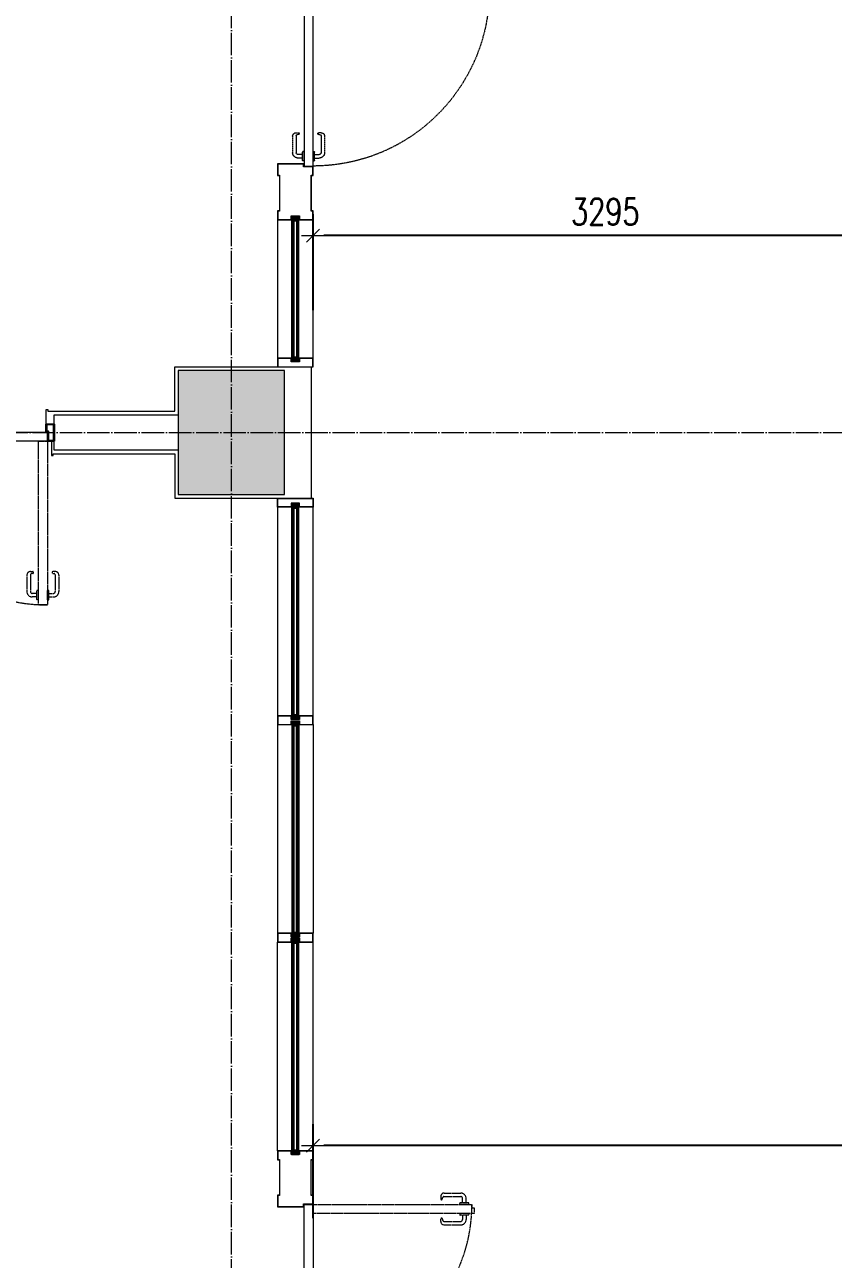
# Model space of a CAD drawing. Header units: millimetres. Extents: x -1346 to 48994, y -3569 to 24186.
# Drawn here: x 12569 to 17127, y 6554 to 13516 of the extents above; entities that cross this region are included whole.
import ezdxf

# ---------------------------------------------------------------- set-up
doc = ezdxf.new("R2010")
doc.units = ezdxf.units.MM
for name, pattern in [('DASH', [0.35, 0.25, -0.1]), ('DOTE', [61.468, 50.8, -5.08, 0.508, -5.08]), ('HIDDEN', [0.375, 0.25, -0.125]), ('M-CENTER', [11.25, 7.5, -1.25, 1.25, -1.25])]:
    doc.linetypes.add(name, pattern=pattern)
doc.layers.get('Defpoints').update_dxf_attribs({"color": 250, "lineweight": 0})
for name, color, linetype in [('BS-DOOR-JAMB', 3, 'Continuous'), ('ZZKJ-GL', 161, 'Continuous'), ('ZZKJ-HID', 6, 'HIDDEN')]:
    doc.layers.add(name, color=color, linetype=linetype)
for name, color, linetype, lineweight in [('BS-DOTE', 134, 'DOTE', 0), ('BS-WALL-BW', 200, 'Continuous', 0), ('BS-WALL-FINISH', 3, 'Continuous', 0), ('BS-WALL-HATCH1', 253, 'Continuous', 0), ('BS-WALL-ORI', 200, 'Continuous', 0), ('DS-DOOR', 60, 'Continuous', 0), ('DS-DOOR-JAMB', 3, 'Continuous', 0), ('FF-FURN（FINE）', 47, 'Continuous', 0)]:
    doc.layers.add(name, color=color, linetype=linetype, lineweight=lineweight)
doc.styles.add('深圳院-DIM', font='SIMPLEX.SHX', dxfattribs={"width": 0.75})
doc.dimstyles.new('DIM-60', dxfattribs={"dimscale": 60, "dimtxt": 2.5, "dimasz": 1, "dimexe": 2, "dimexo": 2, "dimgap": 1, "dimtad": 1, "dimdec": 0, "dimrnd": 1, "dimdsep": 46, "dimtxsty": '深圳院-DIM', "dimblk": '亚厦', "dimcen": 0.3, "dimclrd": 44, "dimclre": 44, "dimclrt": 2, "dimadec": 0, "dimazin": 2, "dimtfac": 1, "dimtdec": 0, "dimtix": 1, "dimtmove": 2, "dimatfit": 3, "dimldrblk": 'OPEN90', "dimfxl": 7, "dimfxlon": 1, "dimarcsym": 0})
pattern_1 = [(135, (34305.246, -263417.691), (-2.24506403, -2.24506403), []), (225, (34305.246, -263417.691), (2.24506403, -2.24506403), [])]
pattern_2 = [(315, (-6116.722, 285127.0448), (2.24506403, 2.24506403), []), (45, (-6116.722, 285127.0448), (-2.24506403, 2.24506403), [])]
pattern_3 = [(135, (34305.246, -264644.3578), (-2.24506403, -2.24506403), []), (225, (34305.246, -264644.3578), (2.24506403, -2.24506403), [])]

# ---------------------------------------------------------------- blocks, each defined once
blk = doc.blocks.new('FDSGSERRERRER')
at = {"layer": 'BS-WALL-HATCH1'}
h = blk.add_hatch(color=256, dxfattribs=at)
h.dxf.hatch_style = 1
h.paths.add_polyline_path([(175774.1, 93893.3), (176374.1, 93893.3), (176374.1, 94593.3), (175774.1, 94593.3)])
at = {"layer": 'BS-WALL-BW'}
blk.add_lwpolyline([(175774.1, 93893.3), (176374.1, 93893.3), (176374.1, 94593.3), (175774.1, 94593.3)], close=True, dxfattribs=at)
blk = doc.blocks.new('*U118')
at = {"color": 146}
for p, q in [((-24, 0), (24, 0)), ((122.4, 23, 0), (122.4, 28, 0)), ((-26, -9), (-26, -2)), ((-26, -9), (26, -9)), ((-26, -59), (26, -59)), ((-26, -59), (-26, -66)), ((-24, -68), (24, -68)), ((26, -9), (26, -2)), ((26, -59), (26, -66)), ((122.4, -91, 0), (122.4, -96, 0))]:
    blk.add_line(p, q, dxfattribs=at)
at = {"color": 146, "linetype": 'M-CENTER', "lineweight": 0}
for p, q in [((-10, 0), (-10, 26, 0)), ((10, 0), (10, 26, 0)), ((113, 56, 0), (20, 56, 0)), ((114.4, 36, 0), (20, 36, 0)), ((133, 36, 0), (133, 23.2, 0)), ((-10, -68), (-10, -94, 0)), ((10, -68), (10, -94, 0)), ((114.4, -104, 0), (20, -104, 0)), ((113, -124, 0), (20, -124, 0)), ((133, -104, 0), (133, -91.2, 0))]:
    blk.add_line(p, q, dxfattribs=at)
at = {"color": 146}
for centre, start, end in [((-24, -2), 90, 180), ((24, -2), 0, 90), ((-24, -66), 180, 270), ((24, -66), 270, 0)]:
    blk.add_arc(centre, 2, start, end, dxfattribs=at)
at = {"color": 146, "linetype": 'M-CENTER', "lineweight": 0}
for centre, radius, start, end in [((20, 26, 0), 30, 90, 180), ((20, 26, 0), 10, 90, 180), ((113, 36, 0), 20, 0, 90), ((127.7, 23.6, 0), 5.35, 186.64485, 355.02097), ((20, -94, 0), 30, 180, 270), ((20, -94, 0), 10, 180, 270), ((113, -104, 0), 20, 270, 0), ((127.7, -91.6, 0), 5.35, 4.97903, 173.35515)]:
    blk.add_arc(centre, radius, start, end, dxfattribs=at)
at = {"color": 146, "extrusion": (-1.79944e-08, 0, 1)}
for centre, start, end in [((114.4, 28, 0), 0, 90), ((114.4, -96, 0), 270, 0)]:
    blk.add_arc(centre, 8, start, end, dxfattribs=at)
blk = doc.blocks.new('DFGERTE')
at = {"color": 8, "linetype": 'DASH', "ltscale": 20}
for p, q in [((177263.6, 89955.2, 0), (177356.6, 89955.2, 0)), ((177243.6, 89935.2, 0), (177243.6, 89922.4, 0)), ((177254.2, 89922.2, 0), (177254.2, 89927.2, 0)), ((177262.2, 89935.2, 0), (177356.6, 89935.2, 0)), ((177350.6, 89890.2), (177350.6, 89897.2)), ((177402.6, 89890.2), (177350.6, 89890.2)), ((177400.6, 89899.2), (177352.6, 89899.2)), ((177366.6, 89899.2), (177366.6, 89925.2, 0)), ((177386.6, 89899.2), (177386.6, 89925.2, 0)), ((177402.6, 89890.2), (177402.6, 89897.2)), ((177243.6, 89795.2, 0), (177243.6, 89808.1, 0)), ((177254.2, 89808.2, 0), (177254.2, 89803.2, 0)), ((177350.6, 89840.2), (177350.6, 89833.2)), ((177402.6, 89840.2), (177350.6, 89840.2)), ((177400.6, 89831.2), (177352.6, 89831.2)), ((177366.6, 89831.2), (177366.6, 89805.2, 0)), ((177386.6, 89831.2), (177386.6, 89805.2, 0)), ((177402.6, 89840.2), (177402.6, 89833.2)), ((177262.2, 89795.2, 0), (177356.6, 89795.2, 0)), ((177263.6, 89775.2, 0), (177356.6, 89775.2, 0)), ((177239.6, 88211.3, 0), (177332.6, 88211.3, 0)), ((177219.6, 88191.3, 0), (177219.6, 88178.4, 0)), ((177230.2, 88178.3, 0), (177230.2, 88183.3, 0)), ((177238.2, 88191.3, 0), (177332.6, 88191.3, 0)), ((177326.6, 88146.3), (177326.6, 88153.3)), ((177378.6, 88146.3), (177326.6, 88146.3)), ((177376.6, 88155.3), (177328.6, 88155.3)), ((177342.6, 88155.3), (177342.6, 88181.3, 0)), ((177362.6, 88155.3), (177362.6, 88181.3, 0)), ((177378.6, 88146.3), (177378.6, 88153.3)), ((177326.6, 88096.3), (177326.6, 88089.3)), ((177378.6, 88096.3), (177326.6, 88096.3)), ((177376.6, 88087.3), (177328.6, 88087.3)), ((177342.6, 88087.3), (177342.6, 88061.3, 0)), ((177362.6, 88087.3), (177362.6, 88061.3, 0)), ((177378.6, 88096.3), (177378.6, 88089.3)), ((177219.6, 88051.3, 0), (177219.6, 88064.1, 0)), ((177230.2, 88064.3, 0), (177230.2, 88059.3, 0)), ((177238.2, 88051.3, 0), (177332.6, 88051.3, 0)), ((177239.6, 88031.3, 0), (177332.6, 88031.3, 0))]:
    blk.add_line(p, q, dxfattribs=at)
for points in [[(176524.1, 89890.3), (176524.1, 88994.8), (176486.1, 88994.8), (176486.1, 88982.8), (176474.1, 88982.8), (176474.1, 89890.3)], [(176489.1, 88979.8), (176489.1, 88991.8), (176524.1, 88991.8), (176524.1, 88096.3), (176474.1, 88096.3), (176474.1, 88979.8)]]:
    blk.add_lwpolyline(points, close=True)
for points in [[(176524.1, 89890.3), (177419.6, 89890.3), (177419.6, 89872.3), (177431.6, 89872.3), (177431.6, 89840.2), (176524.1, 89840.2)], [(177407.6, 88111.3), (177419.6, 88111.3), (177419.6, 88096.3), (176524.1, 88096.3), (176524.1, 88146.3), (177407.6, 88146.3)]]:
    blk.add_lwpolyline(points, close=True, dxfattribs=at)
for centre, radius, start, end in [((177263.6, 89935.2, 0), 20, 90, 180), ((177356.6, 89925.2, 0), 30, 0, 90), ((176524.1, 89890.3), 895.5, 270, 0), ((177248.9, 89922.9, 0), 5.35, 184.97903, 353.35515), ((177352.6, 89897.2), 2, 90, 180), ((177356.6, 89925.2, 0), 10, 0, 90), ((177400.6, 89897.2), 2, 0, 90), ((177248.9, 89807.6, 0), 5.35, 6.64485, 175.02097), ((177352.6, 89833.2), 2, 180, 270), ((177400.6, 89833.2), 2, 270, 0), ((177263.6, 89795.2, 0), 20, 180, 270), ((177356.6, 89805.2, 0), 10, 270, 0), ((177356.6, 89805.2, 0), 30, 270, 0), ((176524.1, 88096.3), 895.5, 0.00099, 90), ((177239.6, 88191.3, 0), 20, 90, 180), ((177332.6, 88181.3, 0), 30, 0, 90), ((177224.9, 88178.9, 0), 5.35, 184.97903, 353.35515), ((177328.6, 88153.3), 2, 90, 180), ((177332.6, 88181.3, 0), 10, 0, 90), ((177376.6, 88153.3), 2, 0, 90), ((177224.9, 88063.6, 0), 5.35, 6.64485, 175.02097), ((177328.6, 88089.3), 2, 180, 270), ((177376.6, 88089.3), 2, 270, 0), ((177239.6, 88051.3, 0), 20, 180, 270), ((177332.6, 88061.3, 0), 10, 270, 0), ((177332.6, 88061.3, 0), 30, 270, 0)]:
    blk.add_arc(centre, radius, start, end, dxfattribs=at)
at = {"color": 8, "linetype": 'DASH', "ltscale": 20, "extrusion": (1.79944e-08, 0, 1)}
for centre, start, end in [((177262.2, 89927.2, 0), 90, 180), ((177262.2, 89803.2, 0), 180, 270), ((177238.2, 88183.3, 0), 90, 180), ((177238.2, 88059.3, 0), 180, 270)]:
    blk.add_arc(centre, 8, start, end, dxfattribs=at)
at = {"xscale": -1, "rotation": 270}
blk.add_blockref('*U118', (176533.1, 89049.8), dxfattribs=at)
at = {"rotation": 270}
blk.add_blockref('*U118', (176533.1, 88936.8), dxfattribs=at)
blk = doc.blocks.new('*U68')
at = {"color": 250}
for p, q in [((192586.2, 86972.9), (192586.8, 86972.9)), ((192586.2, 86960.8), (192586.8, 86960.8)), ((192586.5, 86976.3), (192586.5, 86976.5)), ((192586.5, 86957.4), (192586.5, 86957.3)), ((193755, 86972.9), (193754.4, 86972.9)), ((193755, 86960.8), (193754.4, 86960.8)), ((193754.8, 86976.3), (193754.8, 86976.5)), ((193754.8, 86957.4), (193754.8, 86957.3))]:
    blk.add_line(p, q, dxfattribs=at)
at = {"layer": 'ZZKJ-GL', "color": 136, "linetype": 'ByBlock', "ltscale": 20}
for p, q in [((192572.3, 86982.8), (192573.6, 86984.2)), ((192572.3, 86977.5), (192572.3, 86982.8)), ((192573.6, 86976.2), (192572.3, 86977.5)), ((192573.6, 86976.2), (192572.3, 86977.5)), ((192573.6, 86957.2), (192572.3, 86955.8)), ((192573.6, 86957.2), (192572.3, 86955.8)), ((192572.3, 86955.8), (192572.3, 86950.5)), ((192573.6, 86984.2), (193767.6, 86984.2)), ((193767.6, 86976.2), (192573.6, 86976.2)), ((193767.6, 86957.2), (192573.6, 86957.2)), ((193769, 86982.8), (193767.6, 86984.2)), ((193767.6, 86976.2), (193769, 86977.5)), ((193767.6, 86976.2), (193769, 86977.5)), ((193767.6, 86957.2), (193769, 86955.8)), ((193767.6, 86957.2), (193769, 86955.8)), ((193769, 86977.5), (193769, 86982.8)), ((193769, 86955.8), (193769, 86950.5)), ((192572.3, 86950.5), (192573.6, 86949.2)), ((192573.6, 86949.2), (193767.6, 86949.2)), ((193769, 86950.5), (193767.6, 86949.2))]:
    blk.add_line(p, q, dxfattribs=at)
at = {"layer": 'ZZKJ-GL', "color": 8, "ltscale": 20}
for p, q in [((192572.3, 86982.8), (193769, 86982.8)), ((192572.3, 86977.5), (193769, 86977.5)), ((192572.3, 86955.8), (193769, 86955.8))]:
    blk.add_line(p, q, dxfattribs=at)
at = {"layer": 'ZZKJ-GL', "color": 8, "linetype": 'ByBlock', "ltscale": 20}
for p, q in [((192573.6, 86976.2), (192573.6, 86957.2)), ((192579.6, 86962.3), (192579.6, 86972.6)), ((192579.6, 86972.6), (192579.6, 86962.3)), ((193761.6, 86962.3), (193761.6, 86972.6)), ((193761.6, 86972.6), (193761.6, 86962.3)), ((193767.6, 86976.2), (193767.6, 86957.2))]:
    blk.add_line(p, q, dxfattribs=at)
for points in [[(192586.5, 86957.5), (192582.2, 86957.5, -0.198912), (192581.9, 86957.6), (192579.8, 86959.8, -0.198912), (192579.6, 86960.1), (192579.6, 86973.6, -0.198912), (192579.8, 86973.9), (192581.9, 86976.1, -0.198912), (192582.2, 86976.2), (192586.5, 86976.2, -0.414214), (192586.8, 86975.8), (192586.8, 86957.9, -0.414214)], [(192586, 86958.1), (192582.4, 86958.1, -0.198912), (192582.2, 86958.2), (192580.3, 86960.1, -0.198912), (192580.2, 86960.3), (192580.2, 86973.4, -0.198912), (192580.3, 86973.6), (192582.2, 86975.5, -0.198912), (192582.4, 86975.6), (192586, 86975.6, -0.414214), (192586.2, 86975.3), (192586.2, 86958.4, -0.414214)], [(193754.8, 86957.5), (193759.1, 86957.5, 0.198912), (193759.4, 86957.6), (193761.5, 86959.8, 0.198912), (193761.6, 86960.1), (193761.6, 86973.6, 0.198912), (193761.5, 86973.9), (193759.4, 86976.1, 0.198912), (193759.1, 86976.2), (193754.8, 86976.2, 0.414214), (193754.4, 86975.8), (193754.4, 86957.9, 0.414214)], [(193755.3, 86958.1), (193758.9, 86958.1, 0.198912), (193759.1, 86958.2), (193761, 86960.1, 0.198912), (193761, 86960.3), (193761, 86973.4, 0.198912), (193761, 86973.6), (193759.1, 86975.5, 0.198912), (193758.9, 86975.6), (193755.3, 86975.6, 0.414214), (193755, 86975.3), (193755, 86958.4, 0.414214)]]:
    blk.add_lwpolyline(points, format="xyb", close=True, dxfattribs=at)
at = {"layer": 'ZZKJ-HID', "color": 8, "ltscale": 0.01}
blk.add_line((192572.3, 86950.5), (193769, 86950.5), dxfattribs=at)
blk = doc.blocks.new('DSAFAW')
at = {"color": 8, "linetype": 'DASH', "ltscale": 20}
for p, q in [((177328.1, 95658.3, 0), (177328.1, 95645.4, 0)), ((177346.7, 95658.3, 0), (177441.1, 95658.3, 0)), ((177348.1, 95678.3, 0), (177441.1, 95678.3, 0)), ((177338.7, 95645.3, 0), (177338.7, 95650.3, 0)), ((177435.1, 95613.3), (177435.1, 95620.3)), ((177487.1, 95613.3), (177435.1, 95613.3)), ((177485.1, 95622.3), (177437.1, 95622.3)), ((177451.1, 95622.3), (177451.1, 95648.3, 0)), ((177471.1, 95622.3), (177471.1, 95648.3, 0)), ((177487.1, 95613.3), (177487.1, 95620.3)), ((177328.1, 95518.3, 0), (177328.1, 95531.1, 0)), ((177338.7, 95531.3, 0), (177338.7, 95526.3, 0)), ((177346.7, 95518.3, 0), (177441.1, 95518.3, 0)), ((177435.1, 95563.3), (177435.1, 95556.3)), ((177487.1, 95563.3), (177435.1, 95563.3)), ((177485.1, 95554.3), (177437.1, 95554.3)), ((177451.1, 95554.3), (177451.1, 95528.3, 0)), ((177471.1, 95554.3), (177471.1, 95528.3, 0)), ((177487.1, 95563.3), (177487.1, 95556.3)), ((177348.1, 95498.3, 0), (177441.1, 95498.3, 0))]:
    blk.add_line(p, q, dxfattribs=at)
blk.add_lwpolyline([(176484.1, 96557.2), (176534.1, 96557.2), (176534.1, 95563.2), (176484.1, 95563.2)], close=True)
blk.add_lwpolyline([(177528.1, 95613.3), (177528.1, 95563.2), (176534.1, 95563.2), (176534.1, 95613.3)], close=True, dxfattribs=at)
for centre, radius, start, end in [((176534.1, 95563.2), 994, 0.00089, 90), ((177348.1, 95658.3, 0), 20, 90, 180), ((177441.1, 95648.3, 0), 30, 0, 90), ((177441.1, 95648.3, 0), 10, 0, 90), ((177333.4, 95645.9, 0), 5.35, 184.97903, 353.35515), ((177437.1, 95620.3), 2, 90, 180), ((177485.1, 95620.3), 2, 0, 90), ((177333.4, 95530.6, 0), 5.35, 6.64485, 175.02097), ((177348.1, 95518.3, 0), 20, 180, 270), ((177437.1, 95556.3), 2, 180, 270), ((177441.1, 95528.3, 0), 10, 270, 0), ((177441.1, 95528.3, 0), 30, 270, 0), ((177485.1, 95556.3), 2, 270, 0)]:
    blk.add_arc(centre, radius, start, end, dxfattribs=at)
at = {"color": 8, "linetype": 'DASH', "ltscale": 20, "extrusion": (1.79944e-08, 0, 1)}
for centre, start, end in [((177346.7, 95650.3, 0), 90, 180), ((177346.7, 95526.3, 0), 180, 270)]:
    blk.add_arc(centre, 8, start, end, dxfattribs=at)
at = {"rotation": 270}
blk.add_blockref('*U118', (176543.1, 96502.2), dxfattribs=at)
blk = doc.blocks.new('*U70')
at = {"color": 250}
for p, q in [((193286.7, 86972.9), (193287.3, 86972.9)), ((193286.7, 86960.8), (193287.3, 86960.8)), ((193286.9, 86976.3), (193286.9, 86976.5)), ((193286.9, 86957.4), (193286.9, 86957.3)), ((194058.8, 86972.9), (194058.2, 86972.9)), ((194058.8, 86960.8), (194058.2, 86960.8)), ((194058.6, 86976.3), (194058.6, 86976.5)), ((194058.6, 86957.4), (194058.6, 86957.3))]:
    blk.add_line(p, q, dxfattribs=at)
at = {"layer": 'ZZKJ-GL', "color": 136, "linetype": 'ByBlock', "ltscale": 20}
for p, q in [((193272.8, 86982.8), (193274.1, 86984.2)), ((193272.8, 86977.5), (193272.8, 86982.8)), ((193274.1, 86976.2), (193272.8, 86977.5)), ((193274.1, 86976.2), (193272.8, 86977.5)), ((193274.1, 86957.2), (193272.8, 86955.8)), ((193274.1, 86957.2), (193272.8, 86955.8)), ((193272.8, 86955.8), (193272.8, 86950.5)), ((193274.1, 86984.2), (194071.4, 86984.2)), ((194071.4, 86976.2), (193274.1, 86976.2)), ((194071.4, 86957.2), (193274.1, 86957.2)), ((194072.8, 86982.8), (194071.4, 86984.2)), ((194071.4, 86976.2), (194072.8, 86977.5)), ((194071.4, 86976.2), (194072.8, 86977.5)), ((194071.4, 86957.2), (194072.8, 86955.8)), ((194071.4, 86957.2), (194072.8, 86955.8)), ((194072.8, 86977.5), (194072.8, 86982.8)), ((194072.8, 86955.8), (194072.8, 86950.5)), ((193272.8, 86950.5), (193274.1, 86949.2)), ((193274.1, 86949.2), (194071.4, 86949.2)), ((194072.8, 86950.5), (194071.4, 86949.2))]:
    blk.add_line(p, q, dxfattribs=at)
at = {"layer": 'ZZKJ-GL', "color": 8, "ltscale": 20}
for p, q in [((193272.8, 86982.8), (194072.8, 86982.8)), ((193272.8, 86977.5), (194072.8, 86977.5)), ((193272.8, 86955.8), (194072.8, 86955.8))]:
    blk.add_line(p, q, dxfattribs=at)
at = {"layer": 'ZZKJ-GL', "color": 8, "linetype": 'ByBlock', "ltscale": 20}
for p, q in [((193274.1, 86976.2), (193274.1, 86957.2)), ((193280.1, 86962.3), (193280.1, 86972.6)), ((193280.1, 86972.6), (193280.1, 86962.3)), ((194065.4, 86962.3), (194065.4, 86972.6)), ((194065.4, 86972.6), (194065.4, 86962.3)), ((194071.4, 86976.2), (194071.4, 86957.2))]:
    blk.add_line(p, q, dxfattribs=at)
for points in [[(193286.9, 86957.5), (193282.6, 86957.5, -0.198912), (193282.4, 86957.6), (193280.2, 86959.8, -0.198912), (193280.1, 86960.1), (193280.1, 86973.6, -0.198912), (193280.2, 86973.9), (193282.4, 86976.1, -0.198912), (193282.6, 86976.2), (193286.9, 86976.2, -0.414214), (193287.3, 86975.8), (193287.3, 86957.9, -0.414214)], [(193286.4, 86958.1), (193282.8, 86958.1, -0.198912), (193282.7, 86958.2), (193280.8, 86960.1, -0.198912), (193280.7, 86960.3), (193280.7, 86973.4, -0.198912), (193280.8, 86973.6), (193282.7, 86975.5, -0.198912), (193282.8, 86975.6), (193286.4, 86975.6, -0.414214), (193286.7, 86975.3), (193286.7, 86958.4, -0.414214)], [(194058.6, 86957.5), (194062.9, 86957.5, 0.198912), (194063.1, 86957.6), (194065.3, 86959.8, 0.198912), (194065.4, 86960.1), (194065.4, 86973.6, 0.198912), (194065.3, 86973.9), (194063.1, 86976.1, 0.198912), (194062.9, 86976.2), (194058.6, 86976.2, 0.414214), (194058.2, 86975.8), (194058.2, 86957.9, 0.414214)], [(194059.1, 86958.1), (194062.7, 86958.1, 0.198912), (194062.8, 86958.2), (194064.7, 86960.1, 0.198912), (194064.8, 86960.3), (194064.8, 86973.4, 0.198912), (194064.7, 86973.6), (194062.8, 86975.5, 0.198912), (194062.7, 86975.6), (194059.1, 86975.6, 0.414214), (194058.8, 86975.3), (194058.8, 86958.4, 0.414214)]]:
    blk.add_lwpolyline(points, format="xyb", close=True, dxfattribs=at)
at = {"layer": 'ZZKJ-HID', "color": 8, "ltscale": 0.01}
blk.add_line((193272.8, 86950.5), (194072.8, 86950.5), dxfattribs=at)
blk = doc.blocks.new('DSGEFGERG')
at = {"layer": 'BS-DOOR-JAMB'}
blk.add_lwpolyline([(362877.5, 9222.4), (362912.3, 9222.4), (362912.3, 9275.4), (362922.5, 9275.4), (362922.5, 9317.4), (362877.5, 9317.4), (362877.5, 9222.4)], dxfattribs=at)
at = {"layer": 'BS-DOOR-JAMB', "color": 8}
blk.add_lwpolyline([(362879.5, 9224.4), (362879.5, 9315.4), (362920.5, 9315.4), (362920.5, 9277.4), (362910.3, 9277.4), (362910.3, 9224.4), (362879.5, 9224.4)], dxfattribs=at)
at = {"layer": 'DS-DOOR', "color": 8}
blk.add_lwpolyline([(362880.5, 9225.4), (362880.5, 9225.4), (362880.5, 9314.4), (362919.5, 9314.4), (362919.5, 9278.4), (362909.3, 9278.4), (362909.3, 9225.4), (362880.5, 9225.4), (362880.5, 9225.4), (362880.5, 9225.4)], dxfattribs=at)
blk = doc.blocks.new('DAFSA')
at = {"color": 8, "linetype": 'DASH', "ltscale": 20}
for p, q in [((180241.5, 97824, 0), (180254.3, 97824, 0)), ((180381.5, 97824, 0), (180368.6, 97824, 0)), ((180221.5, 97804, 0), (180221.5, 97711, 0)), ((180241.5, 97805.3, 0), (180241.5, 97711, 0)), ((180254.5, 97813.3, 0), (180249.5, 97813.3, 0)), ((180368.5, 97813.3, 0), (180373.5, 97813.3, 0)), ((180381.5, 97805.3, 0), (180381.5, 97711, 0)), ((180401.5, 97804, 0), (180401.5, 97711, 0)), ((180277.5, 97701), (180251.5, 97701, 0)), ((180277.5, 97681), (180251.5, 97681, 0)), ((180277.5, 97667), (180277.5, 97715)), ((180286.5, 97717), (180279.5, 97717)), ((180286.5, 97665), (180286.5, 97717)), ((180336.5, 97717), (180343.5, 97717)), ((180336.5, 97665), (180336.5, 97717)), ((180345.5, 97667), (180345.5, 97715)), ((180345.5, 97701), (180371.5, 97701, 0)), ((180345.5, 97681), (180371.5, 97681, 0)), ((180286.5, 97665), (180279.5, 97665)), ((180336.5, 97665), (180343.5, 97665))]:
    blk.add_line(p, q, dxfattribs=at)
blk.add_lwpolyline([(179412.2, 98610.2), (180336.5, 98610.2), (180336.5, 98560.2), (179412.2, 98560.2)], close=True)
blk.add_lwpolyline([(180336.5, 97636), (180286.5, 97636), (180286.5, 98560.2), (180336.5, 98560.2)], close=True, dxfattribs=at)
for centre, radius, start, end in [((180336.5, 98560.2), 924.3, 180, 270), ((180241.5, 97804, 0), 20, 90, 180), ((180253.8, 97818.7, 0), 5.35, 276.64485, 85.02097), ((180369.1, 97818.7, 0), 5.35, 94.97903, 263.35515), ((180381.5, 97804, 0), 20, 0, 90), ((180251.5, 97711, 0), 30, 180, 270), ((180251.5, 97711, 0), 10, 180, 270), ((180279.5, 97715), 2, 90, 180), ((180343.5, 97715), 2, 0, 90), ((180371.5, 97711, 0), 10, 270, 0), ((180371.5, 97711, 0), 30, 270, 0), ((180279.5, 97667), 2, 180, 270), ((180343.5, 97667), 2, 270, 0)]:
    blk.add_arc(centre, radius, start, end, dxfattribs=at)
at = {"color": 8, "linetype": 'DASH', "ltscale": 20, "extrusion": (0, -1.79944e-08, 1)}
for centre, start, end in [((180249.5, 97805.3, 0), 90, 180), ((180373.5, 97805.3, 0), 0, 90)]:
    blk.add_arc(centre, 8, start, end, dxfattribs=at)
at = {"xscale": -1, "rotation": 180}
blk.add_blockref('*U118', (179467.2, 98551.2), dxfattribs=at)
blk = doc.blocks.new('FDGDSGDDSS')
at = {"layer": 'BS-DOTE', "ltscale": 2.5}
blk.add_line((78371.2, 81618.3), (78371.2, 105053.9), dxfattribs=at)
blk.add_lwpolyline([(65571.2, 94243.3), (111471.2, 94243.3)], dxfattribs=at)
blk = doc.blocks.new('亚厦')
at = {"color": 2, "linetype": 'ByBlock'}
for p, q in [((0, 0), (-1.09, 0)), ((-0.61, -0.61), (0.61, 0.61)), ((1.09, 0), (0, 0))]:
    blk.add_line(p, q, dxfattribs=at)
blk = doc.blocks.new('*D139')
at = {"layer": 'Defpoints', "color": 0, "transparency": 16777216}
for p in [(14194.3, 7195.2), (14194.3, 6665.8), (21389.6, 6665.8)]:
    blk.add_point(p, dxfattribs=at)
at = {"layer": 'FF-FURN（FINE）', "color": 44, "lineweight": -2, "transparency": 16777216}
for p, q in [((14194.3, 6785.8), (14194.3, 7315.2)), ((21389.6, 6785.8), (21389.6, 7315.2)), ((21329.6, 7195.2), (14254.3, 7195.2))]:
    blk.add_line(p, q, dxfattribs=at)
at = {"layer": 'FF-FURN（FINE）', "color": 44, "lineweight": -2, "transparency": 16777216, "xscale": 60, "yscale": 60, "zscale": 60, "rotation": 180}
blk.add_blockref('亚厦', (14194.3, 7195.2), dxfattribs=at)
at = {"layer": 'FF-FURN（FINE）', "color": 44, "lineweight": -2, "transparency": 16777216, "xscale": 60, "yscale": 60, "zscale": 60}
blk.add_blockref('亚厦', (21389.6, 7195.2), dxfattribs=at)
at = {"layer": 'FF-FURN（FINE）', "color": 2, "transparency": 16777216, "insert": (17791.9, 7330.2), "char_height": 150, "attachment_point": 5, "style": '深圳院-DIM'}
blk.add_mtext('7195', dxfattribs=at)
blk = doc.blocks.new('_Open90')
at = {"color": 2, "linetype": 'ByBlock', "lineweight": -2}
for p, q in [((0, 0), (-1, 0)), ((-0.5, 0.5), (0, 0)), ((0, 0), (-0.5, -0.5))]:
    blk.add_line(p, q, dxfattribs=at)
blk = doc.blocks.new('*D142')
at = {"layer": 'Defpoints', "color": 0, "transparency": 16777216}
for p in [(14194.3, 12326.5), (14194.3, 11765.8), (17489.6, 11765.8)]:
    blk.add_point(p, dxfattribs=at)
at = {"layer": 'FF-FURN（FINE）', "color": 44, "lineweight": -2, "transparency": 16777216}
for p, q in [((14194.3, 11906.5), (14194.3, 12446.5)), ((17489.6, 11906.5), (17489.6, 12446.5)), ((17429.6, 12326.5), (14254.3, 12326.5))]:
    blk.add_line(p, q, dxfattribs=at)
at = {"layer": 'FF-FURN（FINE）', "color": 44, "lineweight": -2, "transparency": 16777216, "xscale": 60, "yscale": 60, "zscale": 60, "rotation": 180}
blk.add_blockref('亚厦', (14194.3, 12326.5), dxfattribs=at)
at = {"layer": 'FF-FURN（FINE）', "color": 44, "lineweight": -2, "transparency": 16777216, "xscale": 60, "yscale": 60, "zscale": 60}
blk.add_blockref('亚厦', (17489.6, 12326.5), dxfattribs=at)
at = {"layer": 'FF-FURN（FINE）', "color": 2, "transparency": 16777216, "insert": (15841.9, 12461.5), "char_height": 150, "attachment_point": 5, "style": '深圳院-DIM'}
blk.add_mtext('3295', dxfattribs=at)

msp = doc.modelspace()

# ---------------------------------------------------------------- hatches: boundary and pattern name
at = {"layer": 'BS-WALL-FINISH'}
h = msp.add_hatch(dxfattribs=at)
h.set_pattern_fill('ANSI37', color=250, angle=270)
h.set_pattern_definition([(315, (-6116.722, 288252.633), (2.24506403, 2.24506403), []), (45, (-6116.722, 288252.633), (-2.24506403, 2.24506403), [])])
h.paths.add_polyline_path([(14072.8, 12425.8), (14072.8, 12435.8), (14115.8, 12435.8), (14115.8, 12425.8)])
h = msp.add_hatch(dxfattribs=at)
h.set_pattern_fill('ANSI37', color=250, angle=270)
h.set_pattern_definition(pattern_2)
h.paths.add_polyline_path([(14072.8, 11625.8), (14072.8, 11615.8), (14115.8, 11615.8), (14115.8, 11625.8)])
h = msp.add_hatch(dxfattribs=at)
h.set_pattern_fill('ANSI37', color=250, angle=270)
h.set_pattern_definition(pattern_2)
h.paths.add_polyline_path([(14072.8, 10805.8), (14072.8, 10815.8), (14115.8, 10815.8), (14115.8, 10805.8)])
h = msp.add_hatch(dxfattribs=at)
h.set_pattern_fill('ANSI37', color=250, angle=90)
h.set_pattern_definition(pattern_1)
h.paths.add_polyline_path([(14115.8, 9609.1), (14115.8, 9599.1), (14072.8, 9599.1), (14072.8, 9609.1)])
h = msp.add_hatch(dxfattribs=at)
h.set_pattern_fill('ANSI37', color=250, angle=90)
h.set_pattern_definition(pattern_1)
h.paths.add_polyline_path([(14115.8, 9579.1), (14115.8, 9589.1), (14072.8, 9589.1), (14072.8, 9579.1)])
h = msp.add_hatch(dxfattribs=at)
h.set_pattern_fill('ANSI37', color=250, angle=90)
h.set_pattern_definition(pattern_3)
h.paths.add_polyline_path([(14115.8, 8382.5), (14115.8, 8372.5), (14072.8, 8372.5), (14072.8, 8382.5)])
h = msp.add_hatch(dxfattribs=at)
h.set_pattern_fill('ANSI37', color=250, angle=90)
h.set_pattern_definition(pattern_3)
h.paths.add_polyline_path([(14115.8, 8352.5), (14115.8, 8362.5), (14072.8, 8362.5), (14072.8, 8352.5)])
h = msp.add_hatch(dxfattribs=at)
h.set_pattern_fill('ANSI37', color=250, angle=270)
h.set_pattern_definition([(315, (-6116.722, 281402.633), (2.24506403, 2.24506403), []), (45, (-6116.722, 281402.633), (-2.24506403, 2.24506403), [])])
h.paths.add_polyline_path([(14072.8, 7155.8), (14072.8, 7145.8), (14115.8, 7145.8), (14115.8, 7155.8)])
at = {"layer": 'BS-WALL-ORI'}
h = msp.add_hatch(color=253, dxfattribs=at)
h.dxf.hatch_style = 1
h.paths.add_polyline_path([(40934.3, 1240.8), (40734.3, 1240.8), (40734.3, 1040.8), (40934.3, 1040.8)], flags=17)
edge = h.paths.add_edge_path()
edge.add_line((2684.3, 690.8), (45084.3, 690.8))
edge.add_line((44484.3, 15665.8), (44734.3, 15665.8))

# ---------------------------------------------------------------- linework, layer by layer
at = {"layer": 'BS-WALL-FINISH'}
msp.add_line((14184.3, 12665.8), (14184.3, 12465.8), dxfattribs=at)
at = {"layer": 'BS-WALL-FINISH', "color": 8}
for p, q in [((13994.3, 12415.8), (13994.3, 11635.8)), ((14194.3, 11635.8), (14194.3, 12415.8)), ((13994.3, 10795.8), (13994.3, 9619.1)), ((14194.3, 9619.1), (14194.3, 10795.8)), ((13994.3, 9569.1), (13994.3, 8392.5)), ((14194.3, 9569.1), (14194.3, 8392.5)), ((13994.3, 7165.8), (13994.3, 8342.5)), ((14194.3, 7165.8), (14194.3, 8342.5))]:
    msp.add_line(p, q, dxfattribs=at)
at = {"layer": 'BS-WALL-FINISH'}
for points in [[(14184.3, 12665.8), (14194.3, 12665.8), (14194.3, 12715.8), (14141.3, 12715.8), (14141.3, 12730.8), (13994.3, 12730.8), (13994.3, 12665.8), (14004.3, 12665.8), (14004.3, 12465.8), (13994.3, 12465.8), (13994.3, 12415.8), (14072.8, 12415.8), (14072.8, 12435.8), (14115.8, 12435.8), (14115.8, 12415.8), (14194.3, 12415.8), (14194.3, 12465.8), (14184.3, 12465.8)], [(14072.8, 11615.8), (14072.8, 11635.8), (13994.3, 11635.8), (13994.3, 11585.8), (14194.3, 11585.8), (14194.3, 11635.8), (14115.8, 11635.8), (14115.8, 11615.8)], [(14072.8, 10815.8), (14072.8, 10795.8), (13994.3, 10795.8), (13994.3, 10845.8), (14194.3, 10845.8), (14194.3, 10795.8), (14115.8, 10795.8), (14115.8, 10815.8)], [(14115.8, 9619.1), (14115.8, 9599.1), (14072.8, 9599.1), (14072.8, 9619.1), (13994.3, 9619.1), (13994.3, 9569.1), (14072.8, 9569.1), (14072.8, 9589.1), (14115.8, 9589.1), (14115.8, 9569.1), (14194.3, 9569.1), (14194.3, 9619.1)], [(14115.8, 8392.5), (14115.8, 8372.5), (14072.8, 8372.5), (14072.8, 8392.5), (13994.3, 8392.5), (13994.3, 8342.5), (14072.8, 8342.5), (14072.8, 8362.5), (14115.8, 8362.5), (14115.8, 8342.5), (14194.3, 8342.5), (14194.3, 8392.5)], [(14004.3, 6915.8), (13994.3, 6915.8), (13994.3, 6850.8), (14141.3, 6850.8), (14141.3, 6865.8), (14194.3, 6865.8), (14194.3, 6915.8), (14184.3, 6915.8), (14184.3, 7115.8), (14194.3, 7115.8), (14194.3, 7165.8), (14115.8, 7165.8), (14115.8, 7145.8), (14072.8, 7145.8), (14072.8, 7165.8), (13994.3, 7165.8), (13994.3, 7115.8), (14004.3, 7115.8)]]:
    msp.add_lwpolyline(points, close=True, dxfattribs=at)
at = {"layer": 'BS-WALL-FINISH', "color": 8}
for points in [[(14182.8, 12667.3), (14192.8, 12667.3), (14192.8, 12714.3), (14139.8, 12714.3), (14139.8, 12729.3), (13995.8, 12729.3), (13995.8, 12667.3), (14005.8, 12667.3), (14005.8, 12464.3), (13995.8, 12464.3), (13995.8, 12417.3), (14071.3, 12417.3), (14071.3, 12437.3), (14117.3, 12437.3), (14117.3, 12417.3), (14192.8, 12417.3), (14192.8, 12464.3), (14182.8, 12464.3)], [(14071.3, 11614.3), (14071.3, 11634.3), (13995.8, 11634.3), (13995.8, 11587.3), (14192.8, 11587.3), (14192.8, 11634.3), (14117.3, 11634.3), (14117.3, 11614.3)], [(14071.3, 10817.3), (14071.3, 10797.3), (13995.8, 10797.3), (13995.8, 10844.3), (14192.8, 10844.3), (14192.8, 10797.3), (14117.3, 10797.3), (14117.3, 10817.3)], [(14117.3, 9617.6), (14117.3, 9597.6), (14071.3, 9597.6), (14071.3, 9617.6), (13995.8, 9617.6), (13995.8, 9570.6), (14071.3, 9570.6), (14071.3, 9590.6), (14117.3, 9590.6), (14117.3, 9570.6), (14192.8, 9570.6), (14192.8, 9617.6)], [(14117.3, 8391), (14117.3, 8371), (14071.3, 8371), (14071.3, 8391), (13995.8, 8391), (13995.8, 8344), (14071.3, 8344), (14071.3, 8364), (14117.3, 8364), (14117.3, 8344), (14192.8, 8344), (14192.8, 8391)], [(14005.8, 6914.3), (13995.8, 6914.3), (13995.8, 6852.3), (14139.8, 6852.3), (14139.8, 6867.3), (14192.8, 6867.3), (14192.8, 6914.3), (14182.8, 6914.3), (14182.8, 7117.3), (14192.8, 7117.3), (14192.8, 7164.3), (14117.3, 7164.3), (14117.3, 7144.3), (14071.3, 7144.3), (14071.3, 7164.3), (13995.8, 7164.3), (13995.8, 7117.3), (14005.8, 7117.3)]]:
    msp.add_lwpolyline(points, close=True, dxfattribs=at)
at = {"layer": 'BS-WALL-FINISH', "color": 136}
for points in [[(14072.8, 12425.8), (14072.8, 12435.8), (14115.8, 12435.8), (14115.8, 12425.8)], [(14072.8, 11625.8), (14072.8, 11615.8), (14115.8, 11615.8), (14115.8, 11625.8)], [(14072.8, 10805.8), (14072.8, 10815.8), (14115.8, 10815.8), (14115.8, 10805.8)], [(14115.8, 9609.1), (14115.8, 9599.1), (14072.8, 9599.1), (14072.8, 9609.1)], [(14115.8, 9579.1), (14115.8, 9589.1), (14072.8, 9589.1), (14072.8, 9579.1)], [(14115.8, 8382.5), (14115.8, 8372.5), (14072.8, 8372.5), (14072.8, 8382.5)], [(14115.8, 8352.5), (14115.8, 8362.5), (14072.8, 8362.5), (14072.8, 8352.5)], [(14072.8, 7155.8), (14072.8, 7145.8), (14115.8, 7145.8), (14115.8, 7155.8)]]:
    msp.add_lwpolyline(points, close=True, dxfattribs=at)
at = {"layer": 'BS-WALL-FINISH'}
for points in [[(12699.4, 11335.8), (13414.3, 11335.8), (13414.3, 11585.8), (13994.3, 11585.8)], [(14184.3, 11585.8), (14184.3, 10845.8)], [(12689.4, 11263.3), (12689.4, 11345.8), (12699.4, 11345.8), (12699.4, 11335.8)], [(12719.4, 11168.3), (12719.4, 11085.8), (12729.4, 11085.8), (12729.4, 11095.8)], [(12729.4, 11095.8), (13414.3, 11095.8), (13414.3, 10845.8), (13994.3, 10845.8)], [(14115.8, 9569.1), (14115.8, 9589.1), (14072.8, 9589.1), (14072.8, 9569.1)], [(14115.8, 8342.5), (14115.8, 8362.5), (14072.8, 8362.5), (14072.8, 8342.5)]]:
    msp.add_lwpolyline(points, dxfattribs=at)
at = {"layer": 'BS-WALL-FINISH', "color": 136}
for centre in [(14074.8, 12422.9), (14113.8, 12422.9), (14074.8, 11628.8), (14113.8, 11628.8), (14074.8, 10802.9), (14113.8, 10802.9), (14074.8, 9612.1), (14113.8, 9612.1), (14074.8, 9576.2), (14113.8, 9576.2), (14074.8, 8385.4), (14113.8, 8385.4), (14074.8, 8349.5), (14113.8, 8349.5), (14074.8, 7158.8), (14113.8, 7158.8)]:
    msp.add_circle(centre, 2, dxfattribs=at)
for centre, start, end in [((14074.8, 12411.6), 64.71524, 115.28476), ((14113.8, 12411.6), 64.71524, 115.28476), ((14074.8, 11640), 244.71524, 295.28476), ((14113.8, 11640), 244.71524, 295.28476), ((14074.8, 10791.6), 64.71524, 115.28476), ((14113.8, 10791.6), 64.71524, 115.28476), ((14074.8, 9623.4), 244.71524, 295.28476), ((14113.8, 9623.4), 244.71524, 295.28476), ((14074.8, 9564.9), 64.71524, 115.28476), ((14113.8, 9564.9), 64.71524, 115.28476), ((14074.8, 8396.7), 244.71524, 295.28476), ((14113.8, 8396.7), 244.71524, 295.28476), ((14074.8, 8338.2), 64.71524, 115.28476), ((14113.8, 8338.2), 64.71524, 115.28476), ((14074.8, 7170), 244.71524, 295.28476), ((14113.8, 7170), 244.71524, 295.28476)]:
    msp.add_arc(centre, 4.68, start, end, dxfattribs=at)
at = {"layer": 'BS-WALL-ORI'}
msp.add_lwpolyline([(12734.4, 11315.8), (13434.3, 11315.8), (13434.3, 11115.8), (12734.4, 11115.8)], close=True, dxfattribs=at)

# ---------------------------------------------------------------- block references
msp.add_blockref('FDGDSGDDSS', (-64637, -83027.4))
at = {"layer": 'BS-WALL-BW'}
msp.add_blockref('FDSGSERRERRER', (-162339.8, -83027.4), dxfattribs=at)
at = {"layer": 'BS-WALL-FINISH'}
for name, p, rotation in [('*U70', (101060.9, -181646.9), 90.00000000000003), ('*U68', (101060.9, -182963.2), 90.00000000000003), ('*U68', (101060.9, -185416.5), 90)]:
    msp.add_blockref(name, p, dxfattribs=dict(at, rotation=rotation))
at = {"layer": 'BS-WALL-FINISH', "xscale": -1, "rotation": 90}
msp.add_blockref('*U68', (101060.9, 202151.5), dxfattribs=at)
at = {"layer": 'DS-DOOR', "xscale": -1, "rotation": 180}
msp.add_blockref('DSAFAW', (-162339.8, 109276.1), dxfattribs=at)
at = {"layer": 'DS-DOOR'}
for name, p in [('DAFSA', (-167639.9, -87391.9)), ('DFGERTE', (-162329.8, -83027.4))]:
    msp.add_blockref(name, p, dxfattribs=at)
at = {"layer": 'DS-DOOR-JAMB', "color": 2, "linetype": 'ByBlock', "xscale": -1, "rotation": 359.9999999999978}
msp.add_blockref('DSGEFGERG', (375611.9, 1945.9), dxfattribs=at)

# ---------------------------------------------------------------- dimensions: what is measured, and where the dimension line sits
at = {"layer": 'FF-FURN（FINE）'}
for base, p1, p2, picture, middle in [((14194.3, 12326.5), (17489.6, 11765.8), (14194.3, 11765.8), '*D142', (15841.9, 12461.5)), ((14194.3, 7195.2), (21389.6, 6665.8), (14194.3, 6665.8), '*D139', (17791.9, 7330.2))]:
    dim = msp.add_linear_dim(base=base, p1=p1, p2=p2, dimstyle='DIM-60', dxfattribs=at)
    dim.commit()
    dim.dimension.update_dxf_attribs({"geometry": picture, "text_midpoint": middle})

doc.saveas('drawing.dxf')
